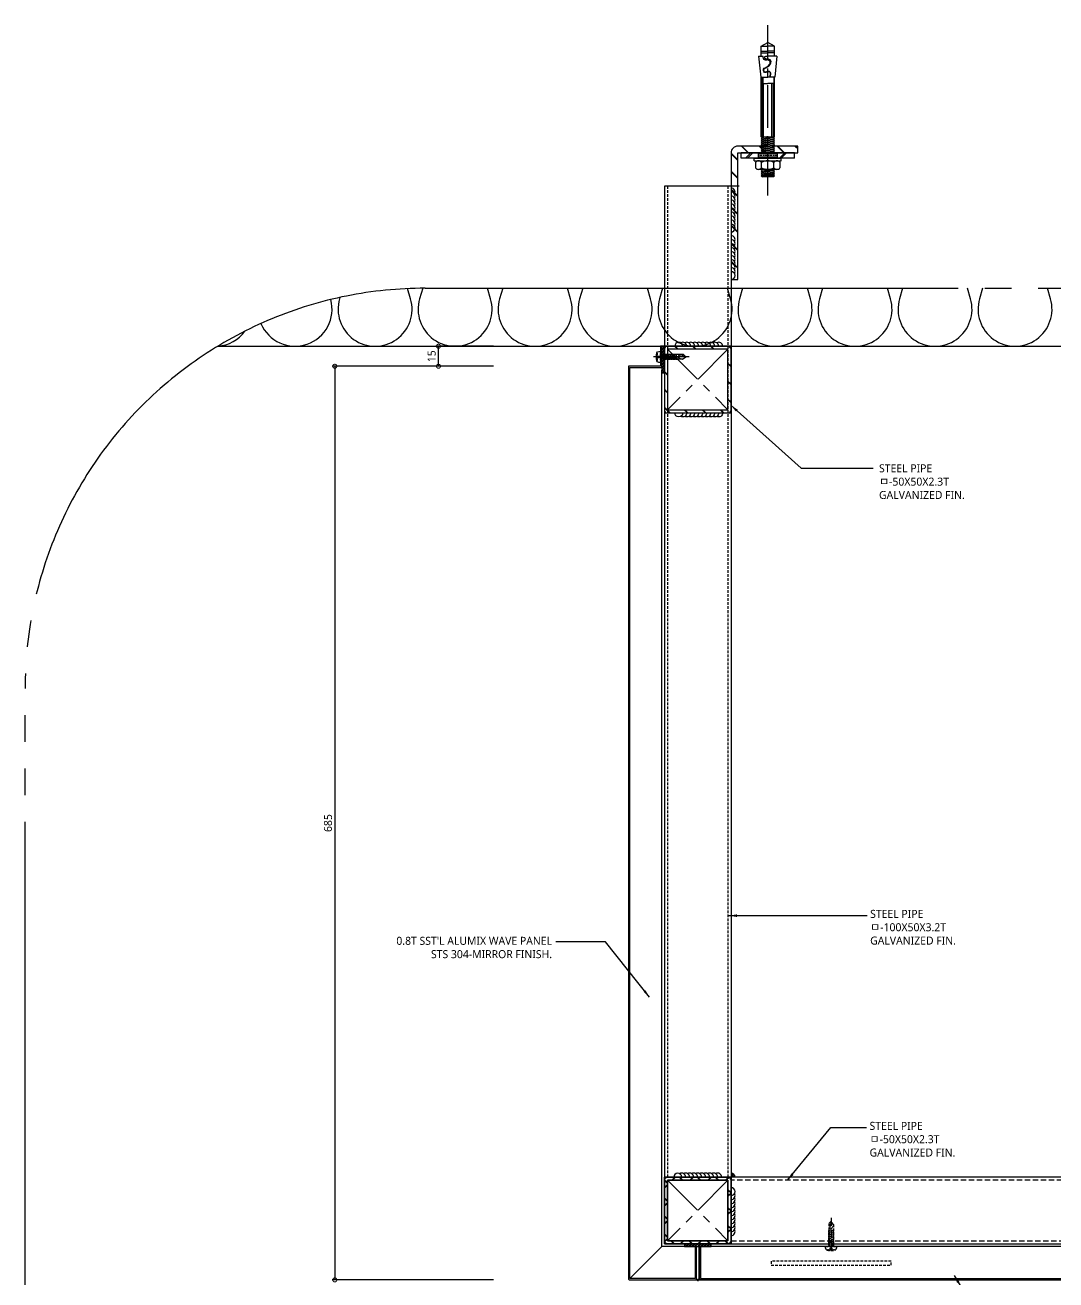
# Model space of a CAD drawing. Header units: millimetres. Extents: x 3584 to 9537, y 842 to 7828.
# Drawn here: x 3586 to 4359, y 4710 to 5651 of the extents above; entities that cross this region are included whole.
import ezdxf

# ---------------------------------------------------------------- set-up
doc = ezdxf.new("R2010")
doc.units = ezdxf.units.MM
doc.set_wipeout_variables(frame=1)
for name, pattern in [('CENTER', [50.8, 31.75, -6.35, 6.35, -6.35]), ('CONTINUA', [0]), ('DASHED', [19.05, 12.7, -6.35]), ('HIDDEN', [3, 2, -1]), ('PHANTOM', [25, 20, -1, 1, -1, 1, -1])]:
    doc.linetypes.add(name, pattern=pattern)
doc.layers.get('DEFPOINTS').update_dxf_attribs({"color": 142, "lineweight": 30})
for name, color, linetype in [('0-CEN', 1, 'CENTER'), ('0-DIM', 7, 'Continuous'), ('0-WELDING', 1, 'Continuous'), ('1', 1, 'Continuous'), ('2', 2, 'Continuous'), ('2-SCREW-BOLT', 2, 'Continuous'), ('3', 3, 'CENTER'), ('4', 4, 'Continuous'), ('7', 7, 'Continuous'), ('8', 8, 'Continuous'), ('CASTFIX', 1, 'Continuous'), ('CEN', 1, 'CONTINUA'), ('MRK1', 3, 'Continuous'), ('Net truc', 31, 'CENTER'), ('TEXT', 7, 'Continuous'), ('xref_section$0$INSUL', 8, 'Continuous')]:
    doc.layers.add(name, color=color, linetype=linetype)
doc.layers.add('def', color=213, linetype='Continuous', plot=False)
doc.styles.add('맑은고딕', font='malgun.ttf')
doc.dimstyles.new('HD-2', dxfattribs={"dimscale": 2, "dimtxt": 3, "dimasz": 3, "dimexe": 1, "dimexo": 3, "dimgap": 1, "dimtad": 1, "dimdec": 1, "dimzin": 12, "dimdsep": 46, "dimtxsty": '맑은고딕', "dimblk": 'DOTSMALL', "dimcen": 1, "dimclrd": 2, "dimclre": 2, "dimclrt": 7, "dimadec": 1, "dimazin": 2, "dimtfac": 1, "dimtdec": 1, "dimtix": 1, "dimtmove": 2, "dimatfit": 3, "dimfxl": 1, "dimtolj": 1, "dimtzin": 12, "dimlwd": -1, "dimlwe": -1, "dimarcsym": 0})

# ---------------------------------------------------------------- blocks, each defined once
blk = doc.blocks.new('50X50X2.3T')
h = blk.add_hatch()
h.set_pattern_fill('ANSI32', color=8)
h.set_pattern_definition([(45, (0, 0), (-6.7352, 6.7352), []), (45, (0.449, 0), (-6.7352, 6.7352), [])])
edge = h.paths.add_edge_path()
edge.add_line((-22.7, 25), (22.7, 25))
edge.add_arc((22.7, 22.7), 2.3, 0, 90, ccw=False)
edge.add_line((25, 22.7), (25, -22.7))
edge.add_arc((22.7, -22.7), 2.3, -90, 0, ccw=False)
edge.add_line((22.7, -25), (-22.7, -25))
edge.add_arc((-22.7, -22.7), 2.3, 180, 270, ccw=False)
edge.add_line((-25, -22.7), (-25, 22.7))
edge.add_arc((-22.7, 22.7), 2.3, 90, 180, ccw=False)
h.paths.add_polyline_path([(-22.7, 22.7), (22.7, 22.7), (22.7, -22.7), (-22.7, -22.7)], flags=16)
at = {"layer": '0-CEN'}
for p, q in [((-22.7, 22.7), (22.7, -22.7)), ((22.7, 22.7), (-22.7, -22.7))]:
    blk.add_line(p, q, dxfattribs=at)
at = {"layer": '7'}
blk.add_lwpolyline([(-22.7, 25), (22.7, 25, -0.414214), (25, 22.7), (25, -22.7, -0.414214), (22.7, -25), (-22.7, -25, -0.414214), (-25, -22.7), (-25, 22.7, -0.414214)], format="xyb", close=True, dxfattribs=at)
blk.add_lwpolyline([(-22.7, 22.7), (22.7, 22.7), (22.7, -22.7), (-22.7, -22.7)], close=True, dxfattribs=at)
at = {"layer": 'def'}
blk.add_lwpolyline([(-25, 25), (25, 25), (25, -25), (-25, -25)], close=True, dxfattribs=at)
blk = doc.blocks.new('*U5')
at = {"layer": '1', "linetype": 'ByBlock'}
h = blk.add_hatch(color=256, dxfattribs=at)
h.paths.add_polyline_path([(-1, 0), (0, 0), (0, 1, 0.414214)])
h.paths.add_polyline_path([(0, 0), (0, -1, 0.414214), (1, 0)])
for p, q in [((1.8, 0), (-1.8, 0)), ((0, -1.8), (0, 1.8))]:
    blk.add_line(p, q, dxfattribs=at)
blk.add_circle((0, 0), 1, dxfattribs=at)
blk = doc.blocks.new('LE-02')
at = {"layer": '0-CEN'}
blk.add_blockref('*U5', (0, 0), dxfattribs=at)
blk = doc.blocks.new('WL03')
for radius in [3, 2, 1]:
    blk.add_arc((0, 0), radius, 0, 90)
blk = doc.blocks.new('WE-03')
at = {"layer": '0-WELDING'}
blk.add_blockref('WL03', (0, 0), dxfattribs=at)
blk = doc.blocks.new('*U44')
at = {"layer": '0-WELDING'}
for centre, end in [((3, 0), 180), ((6, 0), 120), ((9, 0), 120), ((12, 0), 120), ((15, 0), 120), ((18, 0), 120), ((21, 0), 120), ((24, 0), 120), ((27, 0), 120), ((30, 0), 120), ((33, 0), 120)]:
    blk.add_arc(centre, 3, 0, end, dxfattribs=at)
blk = doc.blocks.new('_DOTSMALL')
at = {"color": 0, "linetype": 'ByBlock', "const_width": 0.5}
blk.add_lwpolyline([(-0.0625, 0, 1), (0.0625, 0, 1)], format="xyb", close=True, dxfattribs=at)
blk = doc.blocks.new('*U42')
at = {"layer": '1', "ltscale": 2}
h = blk.add_hatch(dxfattribs=at)
h.set_pattern_fill('BRASS', color=256, scale=0.2)
h.set_pattern_definition([(0, (-48084.0283, 40837.4923), (0, 1.27), []), (0, (-48084.0283, 40838.1273), (0, 1.27), [0.635, -0.3175])])
h.paths.add_polyline_path([(-2.5, -1), (2.5, -1), (2.5, 0), (-2.5, 0)])
blk.add_lwpolyline([(-2.5, -1), (2.5, -1), (2.5, 0), (-2.5, 0)], close=True, dxfattribs=at)
at = {"layer": 'CEN', "ltscale": 10}
blk.add_line((0, 5), (0, -6), dxfattribs=at)
blk = doc.blocks.new('*U41')
at = {"layer": '2'}
for p, q in [((-1.75, -3.05), (-1.75, 0)), ((1.75, -3.05), (1.75, 0)), ((-1.75, -16.46), (-1.75, -2.96)), ((1.75, -17.26), (1.75, -2.96))]:
    blk.add_line(p, q, dxfattribs=at)
blk.add_lwpolyline([(0, -19), (0.89, -14.29, 0.346664), (0.38, -13.26, 0.325529), (-0.2, -13.37, 0.145857), (-1.75, -16.46), (0, -19), (1.75, -17.26)], format="xyb", dxfattribs=at)
blk.add_arc((0.94, -17.43), 0.825, 12.04422, 129.66617, dxfattribs=at)
at = {"layer": '2-SCREW-BOLT'}
for p, q in [((-1.94, 0), (-4.08, 0)), ((-2.5, 0), (2.5, 0)), ((-2.5, 0), (2.5, 0)), ((4.08, 0), (2.33, 0))]:
    blk.add_line(p, q, dxfattribs=at)
blk.add_lwpolyline([(-4.08, 0), (-4.08, 1.19, -0.334238), (-3.01, 2.61, -0.141196), (3.01, 2.61, -0.334238), (4.08, 1.19), (4.08, 0)], format="xyb", dxfattribs=at)
blk.add_lwpolyline([(3.01, 2.61), (2.74, 2.39), (2.43, 2.3), (2.11, 2.32), (1.79, 2.4), (1.47, 2.52), (1.19, 2.63), (0.95, 2.72), (0.77, 2.74), (0.65, 2.67), (0.59, 2.53), (0.57, 2.33), (0.58, 2.08), (0.59, 1.81), (0.6, 1.54), (0.6, 1.28), (0.55, 1.06), (0.46, 0.88), (0.33, 0.75), (0.17, 0.67), (0, 0.65), (-0.17, 0.67), (-0.33, 0.75), (-0.46, 0.88), (-0.55, 1.06), (-0.6, 1.28), (-0.6, 1.54), (-0.59, 1.81), (-0.58, 2.08), (-0.57, 2.33), (-0.59, 2.53), (-0.65, 2.67), (-0.77, 2.74), (-0.95, 2.72), (-1.19, 2.63), (-1.47, 2.52), (-1.79, 2.4), (-2.11, 2.32), (-2.43, 2.3), (-2.74, 2.39), (-3.01, 2.61)], dxfattribs=at)
at = {"layer": 'Net truc', "color": 1, "linetype": 'CENTER', "ltscale": 3}
blk.add_line((0, -21.48), (0, 5.21), dxfattribs=at)
at = {"color": 187}
blk.add_wipeout([(-2.1, -1.06), (-1.75, -1.26), (0, -0.67), (1.75, -0.43), (2.1, -0.27), (1.75, -0.07), (0, -0.67), (-1.75, -0.9)], dxfattribs=at)
at = {"layer": '1'}
h = blk.add_hatch(dxfattribs=at)
h.set_pattern_fill('AR-SAND', color=256)
edge = h.paths.add_edge_path()
edge.add_line((-5.16, 0), (5.16, 0))
edge.add_arc((0, 0), 5.16, 0, 180)
blk.add_line((0, 0), (0, 0))
at = {"color": 2}
blk.add_lwpolyline([(-2.1, -1.06), (-1.75, -0.9), (1.75, -0.43), (2.1, -0.27), (1.75, -0.07), (-1.75, -1.26), (-2.1, -1.06), (2.1, -0.27)], close=True, dxfattribs=at)
at = {"color": 187}
blk.add_wipeout([(-2.1, -2.47), (-1.75, -2.67), (0, -2.08), (1.75, -1.84), (2.1, -1.68), (1.75, -1.48), (0, -2.08), (-1.75, -2.31)], dxfattribs=at)
at = {"color": 2}
blk.add_lwpolyline([(-2.1, -2.47), (-1.75, -2.31), (1.75, -1.84), (2.1, -1.68), (1.75, -1.48), (-1.75, -2.67), (-2.1, -2.47), (2.1, -1.68)], close=True, dxfattribs=at)
at = {"color": 187}
blk.add_wipeout([(-2.1, -3.88), (-1.75, -4.08), (0, -3.49), (1.75, -3.25), (2.1, -3.09), (1.75, -2.89), (0, -3.49), (-1.75, -3.72)], dxfattribs=at)
at = {"color": 2}
blk.add_lwpolyline([(-2.1, -3.88), (-1.75, -3.72), (1.75, -3.25), (2.1, -3.09), (1.75, -2.89), (-1.75, -4.08), (-2.1, -3.88), (2.1, -3.09)], close=True, dxfattribs=at)
at = {"color": 187}
blk.add_wipeout([(-2.1, -5.29), (-1.75, -5.49), (0, -4.9), (1.75, -4.66), (2.1, -4.5), (1.75, -4.3), (0, -4.9), (-1.75, -5.13)], dxfattribs=at)
at = {"color": 2}
blk.add_lwpolyline([(-2.1, -5.29), (-1.75, -5.13), (1.75, -4.66), (2.1, -4.5), (1.75, -4.3), (-1.75, -5.49), (-2.1, -5.29), (2.1, -4.5)], close=True, dxfattribs=at)
at = {"color": 187}
blk.add_wipeout([(-2.1, -6.7), (-1.75, -6.9), (0, -6.31), (1.75, -6.07), (2.1, -5.91), (1.75, -5.71), (0, -6.31), (-1.75, -6.54)], dxfattribs=at)
at = {"color": 2}
blk.add_lwpolyline([(-2.1, -6.7), (-1.75, -6.54), (1.75, -6.07), (2.1, -5.91), (1.75, -5.71), (-1.75, -6.9), (-2.1, -6.7), (2.1, -5.91)], close=True, dxfattribs=at)
at = {"color": 187}
blk.add_wipeout([(-2.1, -8.11), (-1.75, -8.31), (0, -7.72), (1.75, -7.48), (2.1, -7.32), (1.75, -7.12), (0, -7.72), (-1.75, -7.95)], dxfattribs=at)
at = {"color": 2}
blk.add_lwpolyline([(-2.1, -8.11), (-1.75, -7.95), (1.75, -7.48), (2.1, -7.32), (1.75, -7.12), (-1.75, -8.31), (-2.1, -8.11), (2.1, -7.32)], close=True, dxfattribs=at)
at = {"color": 187}
blk.add_wipeout([(-2.1, -9.52), (-1.75, -9.72), (0, -9.13), (1.75, -8.89), (2.1, -8.73), (1.75, -8.53), (0, -9.13), (-1.75, -9.36)], dxfattribs=at)
at = {"color": 2}
blk.add_lwpolyline([(-2.1, -9.52), (-1.75, -9.36), (1.75, -8.89), (2.1, -8.73), (1.75, -8.53), (-1.75, -9.72), (-2.1, -9.52), (2.1, -8.73)], close=True, dxfattribs=at)
at = {"color": 187}
blk.add_wipeout([(-2.1, -10.93), (-1.75, -11.13), (0, -10.54), (1.75, -10.3), (2.1, -10.14), (1.75, -9.94), (0, -10.54), (-1.75, -10.77)], dxfattribs=at)
at = {"color": 2}
blk.add_lwpolyline([(-2.1, -10.93), (-1.75, -10.77), (1.75, -10.3), (2.1, -10.14), (1.75, -9.94), (-1.75, -11.13), (-2.1, -10.93), (2.1, -10.14)], close=True, dxfattribs=at)
at = {"color": 187}
blk.add_wipeout([(-2.1, -12.34), (-1.75, -12.54), (0, -11.95), (1.75, -11.71), (2.1, -11.55), (1.75, -11.35), (0, -11.95), (-1.75, -12.18)], dxfattribs=at)
at = {"color": 2}
blk.add_lwpolyline([(-2.1, -12.34), (-1.75, -12.18), (1.75, -11.71), (2.1, -11.55), (1.75, -11.35), (-1.75, -12.54), (-2.1, -12.34), (2.1, -11.55)], close=True, dxfattribs=at)
blk = doc.blocks.new('Set Anchor')
at = {"layer": '1'}
h = blk.add_hatch(dxfattribs=at)
h.set_pattern_fill('ANSI33', color=256, scale=10, angle=135, style=0)
h.set_pattern_definition([(180, (-2444.4873, -986.835), (-1e-15, -2.5), []), (180, (-2445.7373, -985.585), (-1e-15, -2.5), [1.25, -0.625])])
h.paths.add_polyline_path([(0, 4), (-7, 4), (-7, 0), (0, 0)])
h.paths.add_polyline_path([(7, 4), (0, 4), (0, 0), (7, 0)])
at = {"color": 1, "linetype": 'CENTER'}
blk.add_line((0, 31.93), (0, -95.78), dxfattribs=at)
for p, q in [((-20, 4), (20, 4)), ((-20, 4), (-20, 0)), ((-20, 0), (20, 0)), ((20, 4), (20, 0))]:
    blk.add_line(p, q)
at = {"layer": '1'}
blk.add_lwpolyline([(-7, 4), (7, 4), (7, 0), (-7, 0)], close=True, dxfattribs=at)
at = {"layer": '2'}
for p, q in [((-9.21, 7.11), (-9.21, 11.3)), ((-9.21, 7.11), (-9.21, 11.3)), ((-7, 12.4), (7, 12.4)), ((-7, 12.4), (7, 12.4)), ((-5.04, 17.31), (4.25, 18.04)), ((-5.04, 17.31), (4.25, 18.04)), ((-5.04, 14.29), (-4.29, 13.54)), ((-5.04, 14.29), (-4.29, 13.54)), ((-5.04, 12.79), (-4.29, 13.54)), ((-5.04, 12.79), (-4.29, 13.54)), ((-5.04, 12.79), (-4.65, 12.4)), ((-5.04, 12.79), (-4.65, 12.4)), ((5, 17.29), (-5, 15.83)), ((5, 17.29), (-5, 15.83)), ((5, 15.79), (-5, 14.26)), ((5, 15.79), (-5, 14.26)), ((-5, 12.76), (5, 14.29)), ((-5, 12.76), (5, 14.29)), ((-4.67, 11.13), (-4.67, 7.27)), ((-4.67, 11.13), (-4.67, 7.27)), ((4.25, 18.04), (-4.29, 16.55)), ((4.25, 18.04), (-4.29, 16.55)), ((-4.29, 18.02), (4.21, 18.02)), ((-4.29, 18.02), (4.21, 18.02)), ((4.25, 16.54), (-4.29, 15.05)), ((4.25, 16.54), (-4.29, 15.05)), ((-4.29, 13.54), (4.25, 15.04)), ((-4.29, 13.54), (4.25, 15.04)), ((4.25, 13.54), (-2.22, 12.4)), ((4.25, 13.54), (-2.22, 12.4)), ((1.6, 12.26), (5, 12.78)), ((1.6, 12.26), (5, 12.78)), ((4.25, 13.54), (5, 14.29)), ((4.25, 13.54), (5, 14.29)), ((4.25, 13.54), (5, 12.78)), ((4.25, 13.54), (5, 12.78)), ((4.62, 12.4), (5, 12.78)), ((4.62, 12.4), (5, 12.78)), ((4.67, 11.13), (4.67, 7.27)), ((4.67, 11.13), (4.67, 7.27)), ((9.21, 7.11), (9.21, 11.3)), ((9.21, 7.11), (9.21, 11.3)), ((10.12, 6), (-10.12, 6)), ((-10.12, 6), (-10.12, 4)), ((-5.04, 0.66), (-5.04, 0.66)), ((-5.04, 0.66), (-5.04, 0.66)), ((4.54, 0), (-5.04, -1.5)), ((4.54, 0), (-5.04, -1.5)), ((-4.29, -0.75), (-0.21, 0)), ((-4.29, -0.75), (-0.21, 0)), ((4.25, -0.67), (4.93, 0)), ((4.25, -0.67), (4.93, 0)), ((10.12, 6), (10.12, 4)), ((-5.04, 0), (-4.29, -0.75)), ((-5.04, 0), (-4.29, -0.75)), ((-5.04, -1.5), (-4.29, -0.75)), ((-5.04, -1.5), (-4.29, -0.75)), ((-5.04, -1.5), (-4.29, -2.25)), ((-5.04, -1.5), (-4.29, -2.25)), ((-5.04, -3), (-4.29, -2.25)), ((-5.04, -3), (-4.29, -2.25)), ((-5.04, -3), (-4.29, -3.75)), ((-5.04, -4.5), (-4.29, -3.75)), ((-5.04, -4.5), (-4.29, -5.25)), ((-5.04, -6), (-4.29, -5.25)), ((-5.04, -6), (-4.29, -6.75)), ((-5.04, -7.51), (-4.29, -6.75)), ((-5.04, -7.51), (-4.29, -8.26)), ((-5.04, -9.01), (-4.29, -8.26)), ((-5.04, -9.01), (-4.29, -9.76)), ((5, -1.42), (-5, -2.99)), ((5, -1.42), (-5, -2.99)), ((5, -2.93), (-5, -4.49)), ((5, -2.93), (-5, -4.49)), ((5, -4.43), (-5, -5.99)), ((5, -4.43), (-5, -5.99)), ((5, -5.93), (-5, -7.49)), ((5, -5.93), (-5, -7.49)), ((5, -7.43), (-5, -8.99)), ((5, -7.43), (-5, -8.99)), ((5, -8.93), (-5, -10.5)), ((5, -8.93), (-5, -10.5)), ((-4.29, -2.25), (4.25, -0.67)), ((-4.29, -2.25), (4.25, -0.67)), ((-4.29, -3.75), (4.25, -2.18)), ((-4.29, -5.25), (4.25, -3.68)), ((-4.29, -6.75), (4.25, -5.18)), ((-4.29, -8.26), (4.25, -6.68)), ((-4.29, -9.76), (4.25, -8.18)), ((4.25, -0.67), (5, -1.42)), ((4.25, -0.67), (5, -1.42)), ((4.25, -2.18), (5, -1.42)), ((4.25, -2.18), (5, -1.42)), ((4.25, -2.18), (5, -2.93)), ((4.25, -2.18), (5, -2.93)), ((4.25, -3.68), (5, -2.93)), ((4.25, -3.68), (5, -2.93)), ((4.25, -3.68), (5, -4.43)), ((4.25, -3.68), (5, -4.43)), ((4.25, -5.18), (5, -4.43)), ((4.25, -5.18), (5, -4.43)), ((4.25, -5.18), (5, -5.93)), ((4.25, -5.18), (5, -5.93)), ((4.25, -6.68), (5, -5.93)), ((4.25, -6.68), (5, -5.93)), ((4.25, -6.68), (5, -7.43)), ((4.25, -6.68), (5, -7.43)), ((4.25, -8.18), (5, -7.43)), ((4.25, -8.18), (5, -7.43)), ((4.25, -8.18), (5, -8.93)), ((4.25, -8.18), (5, -8.93)), ((4.25, -9.68), (5, -8.93)), ((4.25, -9.68), (5, -8.93)), ((-5.04, -10.51), (-4.29, -9.76)), ((-5.04, -10.51), (-4.29, -11.26)), ((5, -10.43), (-5, -11.93)), ((-5, -11.93), (-4.29, -11.26)), ((-5, -11.93), (-5, -56.84)), ((-5, -11.93), (-5, -56.84)), ((5, -11.93), (-5, -11.93)), ((-4.8, -11.93), (-4.8, -51.72)), ((-4.8, -11.93), (-4.8, -51.72)), ((-4.51, -11.93), (-4.51, -51.72)), ((-4.51, -11.93), (-4.51, -51.72)), ((-4.29, -11.26), (4.25, -9.68)), ((-4.24, -11.93), (-4.24, -51.72)), ((-4.24, -11.93), (-4.24, -51.72)), ((-3.19, -11.93), (-3.19, -51.72)), ((-3.19, -11.93), (-3.19, -51.72)), ((0.66, -11.93), (4.25, -11.18)), ((3.34, -11.93), (3.34, -56.84)), ((4.24, -11.93), (4.24, -51.72)), ((4.24, -11.93), (4.24, -51.72)), ((4.25, -9.68), (5, -10.43)), ((4.25, -9.68), (5, -10.43)), ((4.25, -11.18), (5, -10.43)), ((4.25, -11.18), (5, -10.43)), ((4.25, -11.18), (5, -11.93)), ((4.25, -11.18), (5, -11.93)), ((4.51, -11.93), (4.51, -51.72)), ((4.51, -11.93), (4.51, -51.72)), ((4.8, -11.93), (4.8, -51.72)), ((4.8, -11.93), (4.8, -51.72)), ((5, -11.93), (5, -56.84)), ((5, -11.93), (5, -56.84)), ((-4.5, -51.98), (0, -51.98)), ((-4.5, -51.98), (0, -51.98)), ((-4.5, -56.78), (-4.5, -51.98)), ((-4.5, -56.78), (-4.5, -51.98)), ((4.5, -51.98), (0, -51.98)), ((4.5, -51.98), (0, -51.98)), ((4.5, -56.78), (4.5, -51.98)), ((4.5, -56.78), (4.5, -51.98)), ((-6.85, -72.56), (-5.28, -56.79)), ((-6.85, -72.56), (-5.28, -56.79)), ((-5.28, -56.79), (0, -56.79)), ((-5.28, -56.79), (0, -56.79)), ((5.28, -56.79), (0, -56.79)), ((5.28, -56.79), (0, -56.79)), ((6.85, -72.56), (5.28, -56.79)), ((6.85, -72.56), (5.28, -56.79)), ((-6.85, -72.56), (0, -72.56)), ((-6.85, -72.56), (0, -72.56)), ((-5.01, -75.06), (0.08, -75.06)), ((-5.01, -75.06), (0.08, -75.06)), ((-5, -72.56), (-5, -79.95)), ((-5, -72.56), (-5, -79.95)), ((5.01, -75.06), (-0.08, -75.06)), ((5.01, -75.06), (-0.08, -75.06)), ((1.55, -72.56), (0, -72.56)), ((1.55, -72.56), (0, -72.56)), ((6.85, -72.56), (3.59, -72.56)), ((6.85, -72.56), (3.59, -72.56)), ((5, -72.56), (5, -79.95)), ((5, -72.56), (5, -79.95)), ((-5, -76.27), (0, -76.27)), ((-5, -76.27), (0, -76.27)), ((-5, -79.95), (0, -82.62)), ((-5, -79.95), (0, -82.62)), ((-5, -79.95), (0, -79.95)), ((-5, -79.95), (0, -79.95)), ((5, -76.27), (0, -76.27)), ((5, -76.27), (0, -76.27)), ((5, -79.95), (0, -82.62)), ((5, -79.95), (0, -82.62)), ((5, -79.95), (0, -79.95)), ((5, -79.95), (0, -79.95))]:
    blk.add_line(p, q, dxfattribs=at)
at = {"layer": '2', "linetype": 'DASHED'}
for p, q in [((-5.04, 17.27), (-4.29, 18.02)), ((-5.04, 17.27), (-4.29, 18.02)), ((-5.04, 17.31), (-4.29, 16.56)), ((-5.04, 17.31), (-4.29, 16.56)), ((-5.04, 15.8), (-4.29, 16.55)), ((-5.04, 15.8), (-4.29, 16.55)), ((-5.04, 15.8), (-4.29, 15.05)), ((-5.04, 15.8), (-4.29, 15.05)), ((-5.04, 14.29), (-4.29, 15.05)), ((-5.04, 14.29), (-4.29, 15.05)), ((4.25, 18.04), (5, 17.29)), ((4.25, 18.04), (5, 17.29)), ((4.25, 16.54), (5, 17.29)), ((4.25, 16.54), (5, 17.29)), ((4.25, 16.54), (5, 15.79)), ((4.25, 16.54), (5, 15.79)), ((4.25, 15.04), (5, 15.79)), ((4.25, 15.04), (5, 15.79)), ((4.25, 15.04), (5, 14.29)), ((4.25, 15.04), (5, 14.29))]:
    blk.add_line(p, q, dxfattribs=at)
at = {"layer": '2'}
for points in [[(-1.56, -56.79), (-2.1, -57.77), (-2.32, -58.88), (-2.27, -59.81), (-1.92, -60.43), (-1.25, -60.92), (-0.1, -61.01), (0.39, -60.88), (1.01, -60.66), (1.59, -60.43), (2.12, -60.48), (2.52, -60.7), (2.75, -61.23), (2.88, -61.77), (2.88, -62.16), (2.79, -62.69), (2.35, -63.32), (1.45, -63.81), (0.57, -64.25), (-0.14, -64.66), (-0.81, -65.01), (-1.25, -65.41), (-1.7, -65.94), (-2.1, -66.69), (-2.45, -67.58), (-2.54, -68.38), (-2.45, -69.01), (-1.87, -69.72), (-0.54, -70.33), (0.35, -70.29), (1.37, -70.37), (1.95, -70.6), (2.08, -70.92), (2.17, -71.4), (2.17, -71.71), (2.21, -71.98), (2.08, -72.24), (1.9, -72.34), (1.5, -72.56)], [(-1.56, -56.79), (-2.1, -57.77), (-2.32, -58.88), (-2.27, -59.81), (-1.92, -60.43), (-1.25, -60.92), (-0.1, -61.01), (0.39, -60.88), (1.01, -60.66), (1.59, -60.43), (2.12, -60.48), (2.52, -60.7), (2.75, -61.23), (2.88, -61.77), (2.88, -62.16), (2.79, -62.69), (2.35, -63.32), (1.45, -63.81), (0.57, -64.25), (-0.14, -64.66), (-0.81, -65.01), (-1.25, -65.41), (-1.7, -65.94), (-2.1, -66.69), (-2.45, -67.58), (-2.54, -68.38), (-2.45, -69.01), (-1.87, -69.72), (-0.54, -70.33), (0.35, -70.29), (1.37, -70.37), (1.95, -70.6), (2.08, -70.92), (2.17, -71.4), (2.17, -71.71), (2.21, -71.98), (2.08, -72.24), (1.9, -72.34), (1.5, -72.56)], [(-1.47, -56.79), (-1.87, -57.69), (-2.14, -59.01), (-2.01, -59.95), (-1.61, -60.43), (-0.99, -60.74), (-0.27, -60.74), (0.57, -60.57), (1.45, -60.21), (2.43, -60.21), (2.92, -60.88), (3.15, -61.59), (3.1, -62.79), (2.61, -63.5), (1.99, -63.85), (0.61, -64.56), (-0.23, -65.09), (-1.03, -65.94), (-1.7, -67), (-1.87, -67.28), (-1.96, -68.42), (-1.65, -68.78), (-0.9, -69.31), (0.08, -69.62), (0.92, -69.58), (1.95, -69.54), (2.7, -69.89), (3.15, -70.65), (3.41, -71.93), (3.59, -72.56)], [(-1.47, -56.79), (-1.87, -57.69), (-2.14, -59.01), (-2.01, -59.95), (-1.61, -60.43), (-0.99, -60.74), (-0.27, -60.74), (0.57, -60.57), (1.45, -60.21), (2.43, -60.21), (2.92, -60.88), (3.15, -61.59), (3.1, -62.79), (2.61, -63.5), (1.99, -63.85), (0.61, -64.56), (-0.23, -65.09), (-1.03, -65.94), (-1.7, -67), (-1.87, -67.28), (-1.96, -68.42), (-1.65, -68.78), (-0.9, -69.31), (0.08, -69.62), (0.92, -69.58), (1.95, -69.54), (2.7, -69.89), (3.15, -70.65), (3.41, -71.93), (3.59, -72.56)]]:
    blk.add_lwpolyline(points, dxfattribs=at)
for centre, radius, start, end in [((-7, 9.64), 2.76, 32.64489, 143.19138), ((-7, 9.64), 2.76, 32.64489, 143.19138), ((0, 3.2), 9.21, 59.52259, 120.47741), ((0, 3.2), 9.21, 59.52259, 120.47741), ((7, 9.64), 2.76, 36.80862, 147.35511), ((7, 9.64), 2.76, 36.80862, 147.35511), ((-7, 8.76), 2.76, 216.80862, 327.35511), ((-7, 8.76), 2.76, 216.80862, 327.35511), ((0, 15.21), 9.21, 239.52259, 300.47741), ((0, 15.21), 9.21, 239.52259, 300.47741), ((7, 8.76), 2.76, 212.64489, 323.19138), ((7, 8.76), 2.76, 212.64489, 323.19138)]:
    blk.add_arc(centre, radius, start, end, dxfattribs=at)
at = {"layer": '3'}
blk.add_line((10.12, 4), (-10.12, 4), dxfattribs=at)
at = {"layer": '8'}
for p, q in [((-10.19, 4), (-14.19, 0)), ((-8.77, 4), (-12.77, 0)), ((15.17, 4), (11.17, 0)), ((16.59, 4), (12.59, 0))]:
    blk.add_line(p, q, dxfattribs=at)
at = {"layer": 'CASTFIX'}
blk.add_line((3.19, -11.93), (3.19, -51.72), dxfattribs=at)
blk.add_line((3.19, -11.93), (3.19, -51.72), dxfattribs=at)
blk = doc.blocks.new('*U35')
at = {"layer": '0-WELDING'}
for centre, start in [((3, 0), 180), ((6, 0), 240), ((9, 0), 240), ((12, 0), 240), ((15, 0), 240), ((18, 0), 240), ((21, 0), 240), ((24, 0), 240), ((27, 0), 240), ((30, 0), 240)]:
    blk.add_arc(centre, 3, start, 0, dxfattribs=at)
blk = doc.blocks.new('L-100X80X6T-1')
at = {"layer": '7'}
h = blk.add_hatch(dxfattribs=at)
h.set_pattern_fill('ANSI32', color=8)
h.set_pattern_definition([(45, (-100811.442, -62247.727), (-6.7351921, 6.7351921), []), (45, (-100810.993, -62247.727), (-6.7351921, 6.7351921), [])])
edge = h.paths.add_edge_path()
edge.add_line((0, 0), (0, 5))
edge.add_line((0, 5), (-95, 5))
edge.add_line((-95, 5), (-95, 50))
edge.add_line((-95, 50), (-100, 50))
edge.add_line((-100, 50), (-100, 5))
edge.add_arc((-95, 5), 5, 180, 270)
edge.add_line((-95, 0), (0, 0))
blk.add_lwpolyline([(0, 0), (0, 5), (-95, 5), (-95, 50), (-100, 50), (-100, 5, 0.414214), (-95, 0)], format="xyb", close=True, dxfattribs=at)
at = {"layer": 'def'}
blk.add_line((-70, 6), (-70, 0), dxfattribs=at)
at = {"rotation": 180}
for p in [(-35.57, 0), (0, 0)]:
    blk.add_blockref('*U35', p, dxfattribs=at)
at = {"layer": '7', "rotation": 270}
blk.add_blockref('Set Anchor', (-95, 27.5), dxfattribs=at)
blk = doc.blocks.new('*D75')
at = {"layer": 'DEFPOINTS', "color": 0, "transparency": 16777216}
for p in [(3942.92, 5394.91), (3817.93, 4709.91), (3942.92, 4709.91)]:
    blk.add_point(p, dxfattribs=at)
at = {"layer": 'MRK1', "color": 2, "transparency": 16777216}
for p, q in [((3936.92, 5394.91), (3815.93, 5394.91)), ((3817.93, 5394.91), (3817.93, 4709.91)), ((3936.92, 4709.91), (3815.93, 4709.91))]:
    blk.add_line(p, q, dxfattribs=at)
at = {"layer": 'MRK1', "color": 2, "transparency": 16777216, "xscale": 6, "yscale": 6, "zscale": 6}
for p, rotation in [((3817.93, 5394.91), 90), ((3817.93, 4709.91), 270)]:
    blk.add_blockref('_DOTSMALL', p, dxfattribs=dict(at, rotation=rotation))
at = {"layer": 'MRK1', "color": 7, "transparency": 16777216, "insert": (3812.83, 5052.41), "char_height": 6, "attachment_point": 5, "rotation": 90, "style": '맑은고딕'}
blk.add_mtext('\\A1;685', dxfattribs=at)
blk = doc.blocks.new('*D76')
at = {"layer": 'DEFPOINTS', "color": 0, "transparency": 16777216}
for p in [(3895.67, 5409.91), (3942.92, 5409.91), (3942.92, 5394.91)]:
    blk.add_point(p, dxfattribs=at)
at = {"layer": 'MRK1', "color": 2, "transparency": 16777216}
for p, q in [((3936.92, 5409.91), (3893.67, 5409.91)), ((3895.67, 5394.91), (3895.67, 5409.91)), ((3936.92, 5394.91), (3893.67, 5394.91))]:
    blk.add_line(p, q, dxfattribs=at)
at = {"layer": 'MRK1', "color": 2, "transparency": 16777216, "xscale": 6, "yscale": 6, "zscale": 6}
for p, rotation in [((3895.67, 5409.91), 90), ((3895.67, 5394.91), 270)]:
    blk.add_blockref('_DOTSMALL', p, dxfattribs=dict(at, rotation=rotation))
at = {"layer": 'MRK1', "color": 7, "transparency": 16777216, "insert": (3890.56, 5402.41), "char_height": 6, "attachment_point": 5, "rotation": 90, "style": '맑은고딕'}
blk.add_mtext('\\A1;15', dxfattribs=at)

msp = doc.modelspace()

# ---------------------------------------------------------------- hatches: boundary and pattern name
h = msp.add_hatch()
h.set_pattern_fill('ANSI37', color=8, scale=0.5, angle=0.00029, style=0)
h.set_pattern_definition([(45.00029167, (-168486.0924, -197224.6916), (-1.122537729, 1.122526301), []), (135.00029167, (-168486.0924, -197224.6916), (-1.122526301, -1.122537729), [])])
h.paths.add_polyline_path([(4100.14, 4736.91), (4080.14, 4736.91), (4080.14, 4734.91), (4100.14, 4734.91)])

# ---------------------------------------------------------------- linework, layer by layer
at = {"color": 8}
msp.add_lwpolyline([(4100.14, 4736.91), (4080.14, 4736.91), (4080.14, 4734.91), (4100.14, 4734.91)], close=True, dxfattribs=at)
at = {"layer": '2', "color": 8, "linetype": 'HIDDEN'}
for p, q in [((4188.39, 4752.17), (4188.39, 4737.87)), ((4191.89, 4751.36), (4191.89, 4737.87)), ((4188.39, 4737.96), (4188.39, 4734.91)), ((4191.89, 4737.96), (4191.89, 4734.91))]:
    msp.add_line(p, q, dxfattribs=at)
msp.add_lwpolyline([(4190.14, 4753.91), (4189.24, 4749.2, 0.346664), (4189.75, 4748.17, 0.325529), (4190.33, 4748.28, 0.145857), (4191.89, 4751.36), (4190.14, 4753.91), (4188.39, 4752.17)], format="xyb", dxfattribs=at)
msp.add_arc((4189.19, 4752.34), 0.825, 192.04422, 309.66617, dxfattribs=at)
at = {"layer": '2-SCREW-BOLT', "color": 8, "linetype": 'HIDDEN'}
for p, q in [((4186.05, 4734.91), (4187.8, 4734.91)), ((4192.64, 4734.91), (4187.64, 4734.91)), ((4192.64, 4734.91), (4187.64, 4734.91)), ((4192.08, 4734.91), (4194.22, 4734.91))]:
    msp.add_line(p, q, dxfattribs=at)
msp.add_lwpolyline([(4194.22, 4734.91), (4194.22, 4733.72, -0.334238), (4193.15, 4732.3, -0.141196), (4187.12, 4732.3, -0.334238), (4186.05, 4733.72), (4186.05, 4734.91)], format="xyb", dxfattribs=at)
msp.add_lwpolyline([(4187.12, 4732.3), (4187.4, 4732.52), (4187.7, 4732.6), (4188.03, 4732.59), (4188.35, 4732.51), (4188.66, 4732.39), (4188.94, 4732.27), (4189.19, 4732.19), (4189.37, 4732.17), (4189.49, 4732.23), (4189.55, 4732.38), (4189.56, 4732.58), (4189.56, 4732.82), (4189.54, 4733.09), (4189.53, 4733.37), (4189.54, 4733.62), (4189.59, 4733.85), (4189.68, 4734.03), (4189.81, 4734.16), (4189.97, 4734.23), (4190.14, 4734.26), (4190.31, 4734.23), (4190.46, 4734.16), (4190.59, 4734.03), (4190.69, 4733.85), (4190.73, 4733.62), (4190.74, 4733.37), (4190.73, 4733.09), (4190.71, 4732.82), (4190.71, 4732.58), (4190.73, 4732.38), (4190.79, 4732.23), (4190.9, 4732.17), (4191.09, 4732.19), (4191.33, 4732.27), (4191.61, 4732.39), (4191.92, 4732.51), (4192.24, 4732.59), (4192.57, 4732.6), (4192.87, 4732.52), (4193.15, 4732.3)], dxfattribs=at)
at = {"layer": '4'}
msp.add_lwpolyline([(5185.61, 4734.91), (4091.14, 4734.91), (4091.14, 4709.91), (5185.61, 4709.91)], dxfattribs=at)
at = {"layer": '4', "color": 8, "linetype": 'HIDDEN'}
msp.add_lwpolyline([(4235.14, 4723.91), (4145.14, 4723.91), (4145.14, 4720.91), (4235.14, 4720.91)], close=True, dxfattribs=at)
at = {"layer": '7'}
for p, q in [((4065.14, 5529.91), (4065.14, 4786.91)), ((4115.14, 5529.91), (4065.14, 5529.91)), ((4115.14, 5529.91), (4115.14, 4786.91)), ((4115.14, 4786.91), (4065.14, 4786.91)), ((4115.14, 4786.91), (4065.14, 4786.91)), ((5185.61, 4786.91), (4115.14, 4786.91)), ((4115.14, 4736.91), (5185.61, 4736.91))]:
    msp.add_line(p, q, dxfattribs=at)
at = {"layer": '7', "color": 8, "linetype": 'HIDDEN'}
for p, q in [((4067.44, 5529.91), (4067.44, 4786.91)), ((4112.84, 5529.91), (4112.84, 4786.91))]:
    msp.add_line(p, q, dxfattribs=at)
at = {"layer": '7', "color": 8, "linetype": 'HIDDEN', "ltscale": 2}
for p, q in [((5185.61, 4784.61), (4115.14, 4784.61)), ((4115.14, 4739.21), (5185.61, 4739.21))]:
    msp.add_line(p, q, dxfattribs=at)
at = {"layer": '7', "color": 4}
for p, q in [((4063.14, 4734.91), (4039.14, 4710.91)), ((4089.14, 4734.91), (4063.14, 4734.91))]:
    msp.add_line(p, q, dxfattribs=at)
for points in [[(4039.14, 5081.4), (4039.14, 5393.91), (4063.14, 5393.91), (4063.14, 5409.91), (4062.14, 5409.91), (4062.14, 5394.91), (4038.14, 5394.91), (4038.14, 5081.4)], [(4063.14, 5081.4), (4063.14, 5391.91)], [(4038.14, 5081.4), (4038.14, 4710.91)], [(4063.14, 4734.91), (4063.14, 5081.4)], [(5138.14, 4709.91), (4091.14, 4709.91), (4091.14, 4734.91), (4092.14, 4734.91), (4092.14, 4710.91), (5185.61, 4710.91)]]:
    msp.add_lwpolyline(points, dxfattribs=at)
msp.add_lwpolyline([(4038.14, 4710.91, 0.414214), (4039.14, 4709.91), (4089.14, 4709.91), (4089.14, 4721.91), (4089.14, 4734.91), (4088.14, 4734.91), (4088.14, 4722.91), (4088.14, 4710.91), (4039.14, 4710.91), (4039.14, 5081.4)], format="xyb", dxfattribs=at)
at = {"layer": 'Net truc', "color": 8, "linetype": 'HIDDEN', "ltscale": 3}
msp.add_line((4190.14, 4756.39), (4190.14, 4729.7), dxfattribs=at)
at = {"layer": 'xref_section$0$INSUL'}
for points in [[(3821.82, 5446.53), (3821.52, 5445.5, 1.337394), (3874.75, 5445.5), (3872.51, 5453.1)], [(3883.84, 5453.38), (3881.52, 5445.5, 1.337395), (3934.75, 5445.5), (3932.43, 5453.39)], [(3943.84, 5453.39), (3941.52, 5445.5, 1.337394), (3994.75, 5445.5), (3992.43, 5453.39)], [(4123.84, 5453.39), (4121.52, 5445.5, 1.337395), (4174.75, 5445.5), (4172.43, 5453.39)], [(4183.84, 5453.39), (4181.52, 5445.5, 1.337395), (4234.75, 5445.5), (4232.43, 5453.39)], [(4243.84, 5453.39), (4241.52, 5445.5, 1.337394), (4294.75, 5445.5), (4292.43, 5453.39)], [(4303.84, 5453.39), (4301.52, 5445.5, 1.337394), (4354.75, 5445.5), (4352.43, 5453.39)], [(3762.52, 5426.97, 0.937222), (3814.91, 5444.94, 0.937222)], [(3730.18, 5409.98, 0.219538), (3750.51, 5421.25, 0.219538)]]:
    msp.add_lwpolyline(points, format="xyb", dxfattribs=at)

# ---------------------------------------------------------------- block references
at = {"xscale": -1, "rotation": 180}
msp.add_blockref('*U44', (4072.94, 5359.91), dxfattribs=at)
for name, p in [('*U44', (4072.14, 4786.91)), ('*U44', (4072.14, 4786.91)), ('WE-03', (4115.14, 4786.91)), ('WE-03', (4115.14, 4786.91))]:
    msp.add_blockref(name, p)
at = {"rotation": 270}
msp.add_blockref('*U44', (4115.14, 4779.1), dxfattribs=at)
msp.add_blockref('*U44', (4115.14, 4779.1), dxfattribs=at)
at = {"layer": '1', "xscale": 0.5, "yscale": 0.5, "zscale": 0.5, "rotation": 180}
msp.add_blockref('LE-02', (4090.14, 4709.91), dxfattribs=at)
msp.add_blockref('LE-02', (4090.14, 4709.91), dxfattribs=at)
at = {"layer": '7', "rotation": 270}
msp.add_blockref('L-100X80X6T-1', (4115.14, 5459.91), dxfattribs=at)
at = {"layer": '7', "xscale": -1, "rotation": 270}
msp.add_blockref('*U42', (4063.14, 5401.91), dxfattribs=at)
at = {"layer": '7', "xscale": -1}
msp.add_blockref('50X50X2.3T', (4090.14, 4761.91), dxfattribs=at)
at = {"layer": '7'}
msp.add_blockref('50X50X2.3T', (4090.14, 4761.91), dxfattribs=at)

# ---------------------------------------------------------------- texts
at = {"layer": 'TEXT', "color": 0, "char_height": 6, "style": '맑은고딕'}
for s, insert, width, attachment_point in [('STEEL PIPE\\Pㅁ-50X50X2.3T\\PGALVANIZED FIN.', (4226.12, 5321.41, -0.16), 121.1974, 1), ('STEEL PIPE\\Pㅁ-100X50X3.2T\\PGALVANIZED FIN.', (4219.47, 4987.32), 121.1974, 1), ("0.8T SST'L ALUMIX WAVE PANEL\\PSTS 304-MIRROR FINISH.", (3980.88, 4967.14), 139.0953, 3), ('STEEL PIPE\\Pㅁ-50X50X2.3T\\PGALVANIZED FIN.', (4219.03, 4828.4), 121.1974, 1)]:
    msp.add_mtext(s, dxfattribs=dict(at, insert=insert, width=width, attachment_point=attachment_point))

# ---------------------------------------------------------------- dimensions: what is measured, and where the dimension line sits
at = {"layer": 'MRK1'}
for base, p2, picture, middle in [((3895.67, 5409.91), (3942.92, 5409.91), '*D76', (3890.56, 5402.41)), ((3817.93, 4709.91), (3942.92, 4709.91), '*D75', (3812.83, 5052.41))]:
    dim = msp.add_linear_dim(base=base, p1=(3942.92, 5394.91), p2=p2, angle=90, dimstyle='HD-2', dxfattribs=at)
    dim.commit()
    dim.dimension.update_dxf_attribs({"geometry": picture, "text_midpoint": middle})

# ---------------------------------------------------------------- leaders
at = {"layer": '0-DIM'}
for points in [[(4115.02, 5365.65, -0.16), (4167.64, 5318.46, -0.16), (4221.74, 5318.46, -0.16)], [(4113.52, 4983), (4217.24, 4983)], [(4053.97, 4921.77), (4021.03, 4963.36), (3983.79, 4963.36)], [(4157.47, 4784.61), (4189.93, 4824.08), (4216.79, 4824.08)], [(4282.49, 4713.31), (4319.98, 4650.22), (4357.22, 4650.22)]]:
    msp.add_leader(points, dimstyle='HD-2', override={"dimgap": 1, "dimtad": 0}, dxfattribs=at)

# ---------------------------------------------------------------- next in the draw order: block references
at = {"layer": '3', "rotation": 90.00000000000001}
msp.add_blockref('*U41', (4062.14, 5401.91), dxfattribs=at)

# ---------------------------------------------------------------- next in the draw order: wipeouts: each hides what was drawn before it
at = {"color": 8, "linetype": 'HIDDEN'}
msp.add_wipeout([(4192.24, 4735.97), (4191.89, 4736.17), (4190.14, 4735.57), (4188.38, 4735.34), (4188.04, 4735.18), (4188.38, 4734.97), (4190.14, 4735.57), (4191.89, 4735.8)], dxfattribs=at)

# ---------------------------------------------------------------- next in the draw order: hatches: boundary and pattern name
h = msp.add_hatch()
h.set_pattern_fill('ANSI37', color=8, scale=0.5, angle=90.00029, style=0)
h.set_pattern_definition([(135.00029167, (205526.4541, -167170.361), (-1.122526301, -1.122537729), []), (225.00029167, (205526.4541, -167170.361), (1.122537729, -1.122526301), [])])
h.paths.add_polyline_path([(4065.14, 5389.91), (4065.14, 5409.91), (4063.14, 5409.91), (4063.14, 5389.91)])

# ---------------------------------------------------------------- next in the draw order: linework, layer by layer
at = {"color": 8}
msp.add_lwpolyline([(4065.14, 5389.91), (4065.14, 5409.91), (4063.14, 5409.91), (4063.14, 5389.91)], close=True, dxfattribs=at)
at = {"color": 8, "linetype": 'HIDDEN'}
msp.add_lwpolyline([(4192.24, 4735.97), (4191.89, 4735.8), (4188.38, 4735.34), (4188.04, 4735.18), (4188.38, 4734.97), (4191.89, 4736.17), (4192.24, 4735.97), (4188.04, 4735.18)], close=True, dxfattribs=at)
at = {"layer": 'xref_section$0$INSUL'}
for points in [[(4003.84, 5453.39), (4001.52, 5445.5, 1.337394), (4054.75, 5445.5), (4052.43, 5453.39)], [(4063.84, 5453.39), (4061.52, 5445.5, 1.337394), (4114.75, 5445.5), (4112.43, 5453.39)]]:
    msp.add_lwpolyline(points, format="xyb", dxfattribs=at)
msp.add_lwpolyline([(3730.05, 5409.91), (4788.14, 5409.91), (4788.14, 4859.91), (5185.61, 4859.91)], dxfattribs=at)

# ---------------------------------------------------------------- next in the draw order: block references
msp.add_blockref('*U44', (4072.94, 5409.91))
at = {"layer": '7', "xscale": -1}
msp.add_blockref('50X50X2.3T', (4090.14, 5384.91), dxfattribs=at)

# ---------------------------------------------------------------- next in the draw order: wipeouts: each hides what was drawn before it
at = {"color": 8, "linetype": 'HIDDEN'}
msp.add_wipeout([(4192.24, 4737.38), (4191.89, 4737.58), (4190.14, 4736.98), (4188.38, 4736.75), (4188.04, 4736.59), (4188.38, 4736.38), (4190.14, 4736.98), (4191.89, 4737.21)], dxfattribs=at)

# ---------------------------------------------------------------- next in the draw order: linework, layer by layer
msp.add_lwpolyline([(4192.24, 4737.38), (4191.89, 4737.21), (4188.38, 4736.75), (4188.04, 4736.59), (4188.38, 4736.38), (4191.89, 4737.58), (4192.24, 4737.38), (4188.04, 4736.59)], close=True, dxfattribs=at)

# ---------------------------------------------------------------- next in the draw order: wipeouts: each hides what was drawn before it
msp.add_wipeout([(4192.24, 4738.79), (4191.89, 4738.99), (4190.14, 4738.39), (4188.38, 4738.16), (4188.04, 4738), (4188.38, 4737.79), (4190.14, 4738.39), (4191.89, 4738.62)], dxfattribs=at)

# ---------------------------------------------------------------- next in the draw order: linework, layer by layer
msp.add_lwpolyline([(4192.24, 4738.79), (4191.89, 4738.62), (4188.38, 4738.16), (4188.04, 4738), (4188.38, 4737.79), (4191.89, 4738.99), (4192.24, 4738.79), (4188.04, 4738)], close=True, dxfattribs=at)

# ---------------------------------------------------------------- next in the draw order: wipeouts: each hides what was drawn before it
msp.add_wipeout([(4192.24, 4740.2), (4191.89, 4740.4), (4190.14, 4739.8), (4188.38, 4739.57), (4188.04, 4739.41), (4188.38, 4739.2), (4190.14, 4739.8), (4191.89, 4740.03)], dxfattribs=at)

# ---------------------------------------------------------------- next in the draw order: linework, layer by layer
msp.add_lwpolyline([(4192.24, 4740.2), (4191.89, 4740.03), (4188.38, 4739.57), (4188.04, 4739.41), (4188.38, 4739.2), (4191.89, 4740.4), (4192.24, 4740.2), (4188.04, 4739.41)], close=True, dxfattribs=at)

# ---------------------------------------------------------------- next in the draw order: wipeouts: each hides what was drawn before it
msp.add_wipeout([(4192.24, 4741.61), (4191.89, 4741.81), (4190.14, 4741.21), (4188.38, 4740.98), (4188.04, 4740.82), (4188.38, 4740.61), (4190.14, 4741.21), (4191.89, 4741.44)], dxfattribs=at)

# ---------------------------------------------------------------- next in the draw order: linework, layer by layer
msp.add_lwpolyline([(4192.24, 4741.61), (4191.89, 4741.44), (4188.38, 4740.98), (4188.04, 4740.82), (4188.38, 4740.61), (4191.89, 4741.81), (4192.24, 4741.61), (4188.04, 4740.82)], close=True, dxfattribs=at)

# ---------------------------------------------------------------- next in the draw order: wipeouts: each hides what was drawn before it
msp.add_wipeout([(4192.24, 4743.02), (4191.89, 4743.22), (4190.14, 4742.62), (4188.38, 4742.39), (4188.04, 4742.23), (4188.38, 4742.02), (4190.14, 4742.62), (4191.89, 4742.85)], dxfattribs=at)

# ---------------------------------------------------------------- next in the draw order: linework, layer by layer
msp.add_lwpolyline([(4192.24, 4743.02), (4191.89, 4742.85), (4188.38, 4742.39), (4188.04, 4742.23), (4188.38, 4742.02), (4191.89, 4743.22), (4192.24, 4743.02), (4188.04, 4742.23)], close=True, dxfattribs=at)

# ---------------------------------------------------------------- next in the draw order: wipeouts: each hides what was drawn before it
msp.add_wipeout([(4192.24, 4744.43), (4191.89, 4744.63), (4190.14, 4744.03), (4188.38, 4743.8), (4188.04, 4743.64), (4188.38, 4743.43), (4190.14, 4744.03), (4191.89, 4744.26)], dxfattribs=at)

# ---------------------------------------------------------------- next in the draw order: linework, layer by layer
msp.add_lwpolyline([(4192.24, 4744.43), (4191.89, 4744.26), (4188.38, 4743.8), (4188.04, 4743.64), (4188.38, 4743.43), (4191.89, 4744.63), (4192.24, 4744.43), (4188.04, 4743.64)], close=True, dxfattribs=at)

# ---------------------------------------------------------------- next in the draw order: wipeouts: each hides what was drawn before it
msp.add_wipeout([(4192.24, 4745.84), (4191.89, 4746.04), (4190.14, 4745.44), (4188.38, 4745.21), (4188.04, 4745.05), (4188.38, 4744.84), (4190.14, 4745.44), (4191.89, 4745.67)], dxfattribs=at)

# ---------------------------------------------------------------- next in the draw order: linework, layer by layer
msp.add_lwpolyline([(4192.24, 4745.84), (4191.89, 4745.67), (4188.38, 4745.21), (4188.04, 4745.05), (4188.38, 4744.84), (4191.89, 4746.04), (4192.24, 4745.84), (4188.04, 4745.05)], close=True, dxfattribs=at)

# ---------------------------------------------------------------- next in the draw order: wipeouts: each hides what was drawn before it
msp.add_wipeout([(4192.24, 4747.25), (4191.89, 4747.45), (4190.14, 4746.85), (4188.38, 4746.62), (4188.04, 4746.46), (4188.38, 4746.25), (4190.14, 4746.85), (4191.89, 4747.08)], dxfattribs=at)

# ---------------------------------------------------------------- next in the draw order: linework, layer by layer
msp.add_lwpolyline([(4192.24, 4747.25), (4191.89, 4747.08), (4188.38, 4746.62), (4188.04, 4746.46), (4188.38, 4746.25), (4191.89, 4747.45), (4192.24, 4747.25), (4188.04, 4746.46)], close=True, dxfattribs=at)
at = {"layer": 'MRK1', "color": 3, "linetype": 'PHANTOM', "ltscale": 20}
msp.add_lwpolyline([(3885.61, 3853.39, -0.414214), (3585.61, 4153.39), (3585.61, 5153.39, -0.414214), (3885.61, 5453.39), (4885.61, 5453.39, -0.414214), (5185.61, 5153.39), (5185.61, 4153.39, -0.414214), (4885.61, 3853.39)], format="xyb", close=True, dxfattribs=at)

doc.saveas('drawing.dxf')
